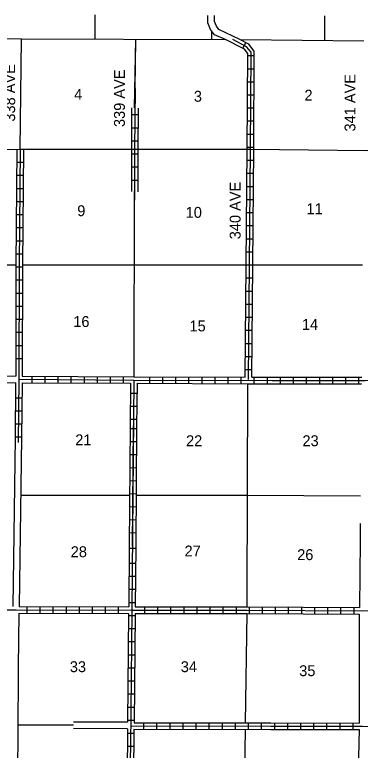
# Model space of a CAD drawing. Extents: x 1317104 to 1899026, y 16348238 to 16787031.
# Drawn here: x 1532566 to 1548424, y 16531947 to 16565689 of the extents above; entities that cross this region are included whole.
import ezdxf

# ---------------------------------------------------------------- set-up
doc = ezdxf.new("R2010")
doc.units = 0
for name, color, linetype in [('L10', 7, 'Continuous'), ('L11', 7, 'Continuous'), ('L13', 7, 'Continuous'), ('L14', 7, 'Continuous'), ('L2', 7, 'Continuous'), ('L30', 7, 'Continuous'), ('L4', 7, 'Continuous'), ('L52', 7, 'Continuous'), ('L8', 7, 'Continuous'), ('L9', 7, 'Continuous')]:
    doc.layers.add(name, color=color, linetype=linetype)

msp = doc.modelspace()

# ---------------------------------------------------------------- linework, layer by layer
at = {"layer": 'L10'}
for p, q in [((1532746, 16535753), (1532767, 16538239)), ((1532678, 16528022), (1532718, 16532584))]:
    msp.add_line(p, q, dxfattribs=at)
msp.add_lwpolyline([(1548369, 16532897), (1548305, 16530368)], dxfattribs=at)
at = {"layer": 'L11'}
msp.add_line((1532718, 16532584), (1532746, 16535753), dxfattribs=at)
for points in [[(1532612, 16549106), (1527570, 16549088)], [(1532603, 16548806), (1527570, 16548788)], [(1532580, 16546285), (1532478, 16538539)], [(1532880, 16546285), (1532778, 16538539)], [(1548424, 16542346), (1548416, 16541554)], [(1548416, 16541554), (1548386, 16538497)], [(1548378, 16538197), (1548369, 16533197)], [(1537745, 16533231), (1535262, 16533244)], [(1537736, 16532931), (1535262, 16532944)]]:
    msp.add_lwpolyline(points, dxfattribs=at)
at = {"layer": 'L13'}
msp.add_line((1529290, 16554214), (1532620, 16554214), dxfattribs=at)
for points in [[(1532820, 16559522), (1532870, 16564589)], [(1538070, 16561410), (1538128, 16564570)], [(1538055, 16557573), (1538028, 16549081)], [(1532920, 16554214), (1543186, 16554214)], [(1543486, 16554214), (1548519, 16554214)], [(1543250, 16548756), (1543220, 16538931), (1543220, 16538522)], [(1532845, 16543647), (1537836, 16543647)], [(1538136, 16543656), (1543236, 16543656), (1548436, 16543622)], [(1543211, 16538222), (1543145, 16533206)], [(1532723, 16533111), (1535262, 16533122)], [(1543136, 16532906), (1543070, 16528039)]]:
    msp.add_lwpolyline(points, dxfattribs=at)
at = {"layer": 'L2'}
for points in [[(1526291, 16564672), (1532870, 16564589), (1542228, 16564556)], [(1542920, 16564556), (1548585, 16564498)]]:
    msp.add_lwpolyline(points, dxfattribs=at)
at = {"layer": 'L4'}
msp.add_lwpolyline([(1522470, 16559531), (1527537, 16559506), (1532820, 16559522), (1538070, 16559522), (1543386, 16559514), (1548711, 16559464), (1554003, 16559539)], dxfattribs=at)
at = {"layer": 'L52'}
for p, q in [((1536253, 16564589), (1536253, 16565689)), ((1546794, 16564514), (1546794, 16565631)), ((1541611, 16564548), (1541611, 16564898))]:
    msp.add_line(p, q, dxfattribs=at)
for points in [[(1542245, 16564556), (1541728, 16564773), (1541553, 16565014), (1541428, 16565314), (1541428, 16565656)], [(1542895, 16564556), (1541928, 16565006), (1541820, 16565164), (1541728, 16565381), (1541728, 16565656)]]:
    msp.add_lwpolyline(points, dxfattribs=at)
at = {"layer": 'L8'}
for p, q in [((1543028, 16564148), (1543170, 16564406)), ((1543261, 16563814), (1543561, 16563814)), ((1543253, 16563214), (1543553, 16563214)), ((1543253, 16562614), (1543553, 16562614)), ((1543253, 16562014), (1543553, 16562014)), ((1543245, 16561414), (1543545, 16561414)), ((1537928, 16561106), (1538228, 16561106)), ((1537928, 16560506), (1538228, 16560506)), ((1543245, 16560814), (1543545, 16560814)), ((1543236, 16560214), (1543536, 16560214)), ((1537920, 16559906), (1538220, 16559906)), ((1543236, 16559614), (1543536, 16559614)), ((1537920, 16559306), (1538220, 16559306)), ((1532662, 16558922), (1532962, 16558922)), ((1543228, 16559014), (1543528, 16559014)), ((1537920, 16558706), (1538220, 16558706)), ((1532662, 16558322), (1532962, 16558322)), ((1543228, 16558414), (1543528, 16558414)), ((1537920, 16558106), (1538220, 16558106)), ((1543220, 16557814), (1543520, 16557814)), ((1532653, 16557722), (1532953, 16557722)), ((1532645, 16557122), (1532945, 16557122)), ((1543211, 16557214), (1543511, 16557214)), ((1532645, 16556522), (1532945, 16556522)), ((1543211, 16556614), (1543511, 16556614)), ((1532637, 16555922), (1532937, 16555922)), ((1543203, 16556014), (1543503, 16556014)), ((1532628, 16555322), (1532928, 16555322)), ((1543195, 16555414), (1543495, 16555414)), ((1543195, 16554814), (1543495, 16554814)), ((1532628, 16554722), (1532928, 16554722)), ((1532628, 16554122), (1532928, 16554122)), ((1543186, 16554214), (1543486, 16554214)), ((1532620, 16553522), (1532920, 16553522)), ((1543178, 16553614), (1543478, 16553614)), ((1532620, 16552922), (1532920, 16552922)), ((1543178, 16553014), (1543478, 16553014)), ((1543170, 16552414), (1543470, 16552414)), ((1532620, 16552322), (1532920, 16552322)), ((1532620, 16551722), (1532920, 16551722)), ((1543170, 16551814), (1543470, 16551814)), ((1532612, 16551122), (1532912, 16551122)), ((1543161, 16551214), (1543461, 16551214)), ((1532612, 16550522), (1532912, 16550522)), ((1543161, 16550614), (1543461, 16550614)), ((1532612, 16549922), (1532912, 16549922)), ((1543153, 16550014), (1543453, 16550014)), ((1543145, 16549414), (1543445, 16549414)), ((1533362, 16548814), (1533362, 16549114)), ((1533962, 16548806), (1533962, 16549106)), ((1534561, 16548806), (1534561, 16549106)), ((1535161, 16548797), (1535161, 16549097)), ((1535761, 16548797), (1535761, 16549097)), ((1536361, 16548789), (1536361, 16549089)), ((1536961, 16548789), (1536961, 16549089)), ((1537561, 16548781), (1537561, 16549081)), ((1538761, 16548781), (1538761, 16549081)), ((1539361, 16548772), (1539361, 16549072)), ((1539961, 16548772), (1539961, 16549072)), ((1540561, 16548772), (1540561, 16549072)), ((1541161, 16548772), (1541161, 16549072)), ((1541761, 16548764), (1541761, 16549064)), ((1542361, 16548764), (1542361, 16549064)), ((1542961, 16548764), (1542961, 16549064)), ((1543561, 16548756), (1543561, 16549056)), ((1544161, 16548756), (1544161, 16549056)), ((1544761, 16548756), (1544761, 16549056)), ((1545361, 16548756), (1545361, 16549056)), ((1545961, 16548756), (1545961, 16549056)), ((1546561, 16548756), (1546561, 16549056)), ((1547161, 16548756), (1547161, 16549056)), ((1547761, 16548756), (1547761, 16549056)), ((1548361, 16548756), (1548361, 16549056)), ((1532603, 16548122), (1532903, 16548122)), ((1537870, 16548331), (1538170, 16548331)), ((1537870, 16547731), (1538170, 16547731)), ((1532595, 16547522), (1532895, 16547522)), ((1537861, 16547131), (1538161, 16547131)), ((1532587, 16546922), (1532887, 16546922)), ((1537862, 16546836), (1537817, 16541319)), ((1538160, 16546686), (1537862, 16546688)), ((1537967, 16541318), (1538012, 16546835)), ((1538162, 16546834), (1538117, 16541317)), ((1532578, 16546322), (1532878, 16546322)), ((1538155, 16546089), (1537857, 16546092)), ((1538151, 16545493), (1537852, 16545495)), ((1538146, 16544896), (1537847, 16544899)), ((1538141, 16544299), (1537843, 16544302)), ((1538136, 16543703), (1537838, 16543705)), ((1538131, 16543106), (1537833, 16543109)), ((1538126, 16542510), (1537828, 16542512)), ((1538121, 16541913), (1537823, 16541916)), ((1537820, 16541221), (1538120, 16541221)), ((1537811, 16540531), (1538111, 16540531)), ((1537803, 16539931), (1538103, 16539931)), ((1537803, 16539331), (1538103, 16539331)), ((1537795, 16538731), (1538095, 16538731)), ((1533137, 16538247), (1533137, 16538547)), ((1533737, 16538239), (1533737, 16538539)), ((1534336, 16538239), (1534336, 16538539)), ((1534936, 16538239), (1534936, 16538539)), ((1535536, 16538231), (1535536, 16538531)), ((1536136, 16538231), (1536136, 16538531)), ((1536736, 16538231), (1536736, 16538531)), ((1537336, 16538222), (1537336, 16538522)), ((1538536, 16538222), (1538536, 16538522)), ((1539136, 16538222), (1539136, 16538522)), ((1539736, 16538222), (1539736, 16538522)), ((1540336, 16538222), (1540336, 16538522)), ((1540936, 16538222), (1540936, 16538522)), ((1541536, 16538222), (1541536, 16538522)), ((1542136, 16538222), (1542136, 16538522)), ((1542736, 16538222), (1542736, 16538522)), ((1543336, 16538222), (1543336, 16538522)), ((1543936, 16538222), (1543936, 16538522)), ((1544536, 16538214), (1544536, 16538514)), ((1545136, 16538214), (1545136, 16538514)), ((1545736, 16538214), (1545736, 16538514)), ((1546336, 16538206), (1546336, 16538506)), ((1546936, 16538206), (1546936, 16538506)), ((1547536, 16538206), (1547536, 16538506)), ((1548136, 16538197), (1548136, 16538497)), ((1537786, 16538131), (1538086, 16538131)), ((1537786, 16537531), (1538086, 16537531)), ((1537778, 16536931), (1538078, 16536931)), ((1537778, 16536331), (1538078, 16536331)), ((1537770, 16535731), (1538070, 16535731)), ((1537761, 16535131), (1538061, 16535131)), ((1537761, 16534531), (1538061, 16534531)), ((1537753, 16533931), (1538053, 16533931)), ((1537753, 16533331), (1538053, 16533331)), ((1538495, 16532922), (1538495, 16533222)), ((1539095, 16532922), (1539095, 16533222)), ((1539695, 16532914), (1539695, 16533214)), ((1540295, 16532914), (1540295, 16533214)), ((1540895, 16532914), (1540895, 16533214)), ((1541495, 16532914), (1541495, 16533214)), ((1542095, 16532914), (1542095, 16533214)), ((1542695, 16532914), (1542695, 16533214)), ((1543295, 16532906), (1543295, 16533206)), ((1543895, 16532906), (1543895, 16533206)), ((1544495, 16532906), (1544495, 16533206)), ((1545095, 16532906), (1545095, 16533206)), ((1545694, 16532906), (1545694, 16533206)), ((1546294, 16532906), (1546294, 16533206)), ((1546894, 16532897), (1546894, 16533197)), ((1547494, 16532897), (1547494, 16533197)), ((1548094, 16532897), (1548094, 16533197)), ((1537753, 16532739), (1538053, 16532730)), ((1537736, 16532139), (1538036, 16532131))]:
    msp.add_line(p, q, dxfattribs=at)
for points in [[(1543145, 16549056), (1543186, 16554222), (1543236, 16559514), (1543261, 16563914), (1543103, 16564106), (1542245, 16564556)], [(1543295, 16548956), (1543336, 16554222), (1543386, 16559514), (1543411, 16563964), (1543203, 16564223), (1542570, 16564556)], [(1543445, 16549056), (1543486, 16554222), (1543536, 16559514), (1543561, 16564014), (1543303, 16564339), (1542895, 16564556)], [(1538086, 16562306), (1538070, 16559522), (1538070, 16557181)], [(1537931, 16561412), (1537920, 16559522), (1537920, 16557573)], [(1538231, 16561409), (1538220, 16559522), (1538220, 16557572)], [(1532670, 16559522), (1532618, 16554214)], [(1532820, 16559522), (1532770, 16554214), (1532762, 16548964), (1532728, 16546064)], [(1532970, 16559522), (1532920, 16554214), (1532912, 16549106)], [(1532620, 16554214), (1532612, 16549106)], [(1532912, 16549106), (1538028, 16549081), (1543145, 16549056)], [(1543445, 16549056), (1544386, 16549056), (1548494, 16549056)], [(1532603, 16548806), (1532580, 16546285)], [(1532762, 16548964), (1538028, 16548931), (1544386, 16548906), (1548644, 16548906), (1553886, 16548922)], [(1532903, 16548806), (1532880, 16546285)], [(1532903, 16548806), (1537878, 16548781)], [(1538028, 16548931), (1537986, 16543647), (1537945, 16538372), (1537886, 16532139), (1537778, 16527906)], [(1537878, 16548781), (1537862, 16546836)], [(1538178, 16548781), (1538162, 16546834)], [(1538178, 16548781), (1543250, 16548755)], [(1543250, 16548756), (1544386, 16548756), (1548486, 16548756)], [(1537817, 16541319), (1537795, 16538522)], [(1538117, 16541317), (1538095, 16538522)], [(1522337, 16538397), (1527353, 16538389), (1532628, 16538397), (1537945, 16538372), (1543228, 16538372), (1548536, 16538347), (1553819, 16538356)], [(1532767, 16538239), (1537786, 16538222)], [(1532778, 16538539), (1537795, 16538522)], [(1538095, 16538522), (1543228, 16538522), (1548386, 16538497)], [(1537786, 16538222), (1537745, 16533231)], [(1538086, 16538222), (1538045, 16533214)], [(1538086, 16538222), (1543228, 16538222), (1548378, 16538197)], [(1538045, 16533214), (1544311, 16533206), (1548369, 16533197)], [(1537736, 16532931), (1537736, 16532139), (1537628, 16528056)], [(1537895, 16533072), (1544311, 16533056), (1548519, 16533047), (1549511, 16533039), (1549803, 16532814), (1550453, 16533047), (1553803, 16533106)], [(1538036, 16532914), (1538036, 16532139), (1537928, 16528056)], [(1538036, 16532914), (1544311, 16532906), (1548369, 16532897)]]:
    msp.add_lwpolyline(points, dxfattribs=at)
at = {"layer": 'L9'}
msp.add_lwpolyline([(1538086, 16562306), (1538128, 16564556)], dxfattribs=at)

# ---------------------------------------------------------------- texts
at = {"layer": 'L14'}
for s, p in [('4', (1535295, 16561789)), ('3', (1540786, 16561697)), ('2', (1545861, 16561747)), ('9', (1535436, 16556447)), ('10', (1540411, 16556372)), ('11', (1545953, 16556539)), ('16', (1535253, 16551364)), ('14', (1545744, 16551231)), ('15', (1540586, 16551164)), ('21', (1535345, 16545939)), ('22', (1540428, 16545897)), ('23', (1545770, 16545897)), ('28', (1535136, 16540806)), ('27', (1540361, 16540839)), ('26', (1545528, 16540672)), ('33', (1535095, 16535531)), ('34', (1540186, 16535531)), ('35', (1545620, 16535347))]:
    msp.add_text(s, height=500, rotation=0, dxfattribs=at).set_placement(p)
at = {"layer": 'L30'}
for s, p in [('338 AVE', (1532586, 16560784)), ('339 AVE', (1537621, 16560537)), ('341 AVE', (1548200, 16560331)), ('340 AVE', (1542931, 16555388))]:
    msp.add_text(s, height=500, rotation=90, dxfattribs=at).set_placement(p)

doc.saveas('drawing.dxf')
